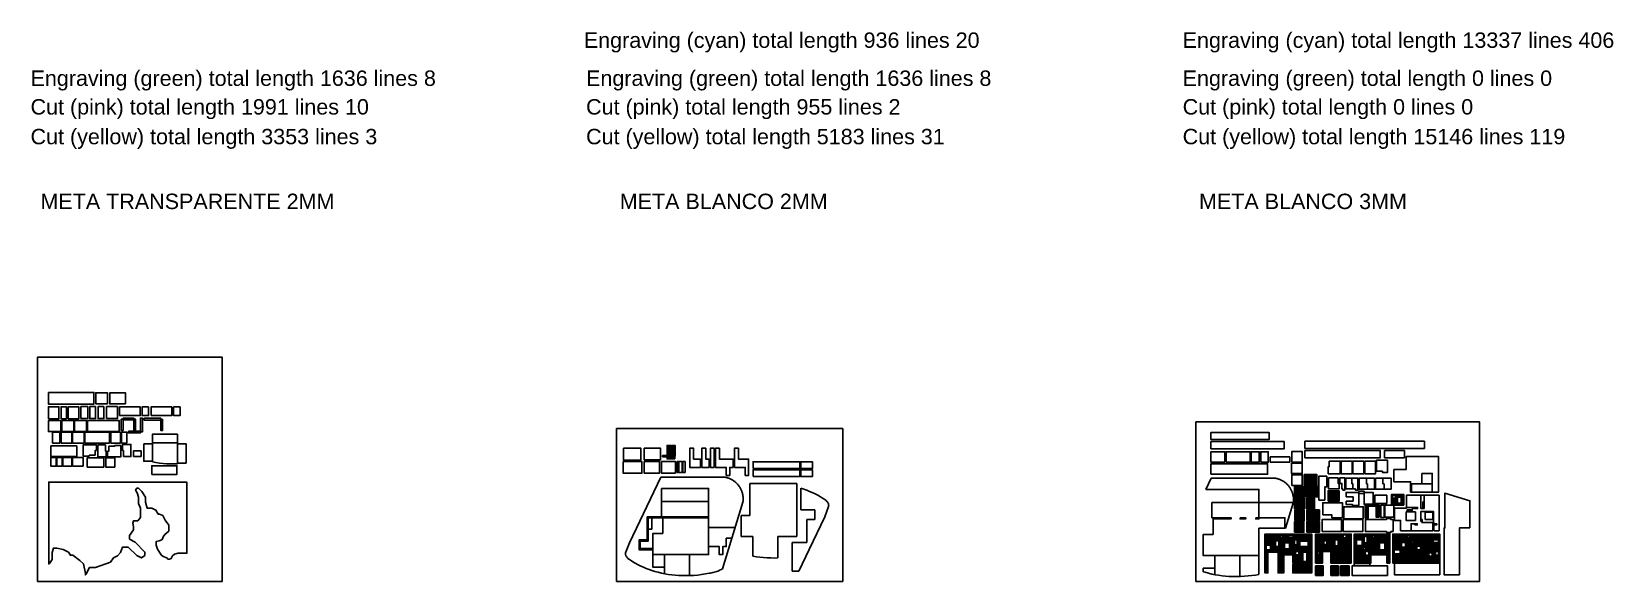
# Model space of a CAD drawing. Header units: millimetres. Extents: x 5667 to 13263, y 5947 to 7406.
# Drawn here: x 9063 to 13263, y 5947 to 7406 of the extents above; entities that cross this region are included whole.
import ezdxf

# ---------------------------------------------------------------- set-up
doc = ezdxf.new("R2010")
doc.units = ezdxf.units.MM
doc.layers.get('0').update_dxf_attribs({"true_color": 0xffffff})
for name, color, linetype, true_color in [('Corte exterior', 2, 'Continuous', 0xe0ee00), ('Corte interior', 220, 'Continuous', 0xff17d9), ('grabado linea alto', 3, 'Continuous', 0x00ff1d), ('Grabado linea bajo', 4, 'Continuous', 0x00ffff)]:
    doc.layers.add(name, color=color, linetype=linetype, true_color=true_color)
doc.styles.add('Arial Regular', font='')
doc.styles.get('Arial Regular').set_extended_font_data('Arial')

msp = doc.modelspace()

# ---------------------------------------------------------------- linework, layer by layer
for points in [[(9078.1, 5946.7), (9569, 5946.7), (9569, 6541.5), (9078.1, 6541.5)], [(10616.1, 5946.7), (11216.7, 5946.7), (11216.7, 6352.5), (10616.1, 6352.5)], [(12154.1, 5946.7), (12907.4, 5946.7), (12907.4, 6370.2), (12154.1, 6370.2)]]:
    msp.add_lwpolyline(points, close=True)
at = {"layer": 'Corte exterior'}
for points in [[(9107.5, 6448.3), (9228.1, 6448.3), (9228.1, 6417.3), (9107.5, 6417.3)], [(9264.2, 6418.3), (9264.2, 6447.3), (9233.2, 6447.3), (9233.2, 6418.3)], [(9312.5, 6417.8), (9312.5, 6446.8), (9270.1, 6446.8), (9270.1, 6417.8)], [(9107.5, 6378.4), (9107.5, 6410.4), (9135.5, 6410.4), (9135.5, 6378.4)], [(9141.2, 6378.4), (9141.2, 6410.4), (9155.2, 6410.4), (9155.2, 6378.4)], [(9160.2, 6378.4), (9160.2, 6410.4), (9188.2, 6410.4), (9188.2, 6378.4)], [(9193.6, 6378.9), (9193.6, 6410.9), (9212.1, 6410.9), (9212.1, 6378.9)], [(9232.5, 6410.9), (9232.5, 6378.9), (9217, 6378.9), (9217, 6410.9)], [(9255, 6410.9), (9255, 6378.9), (9239.5, 6378.9), (9239.5, 6410.9)], [(9261.8, 6378.9), (9261.8, 6410.9), (9290.7, 6410.9), (9290.7, 6378.9)], [(9296.6, 6387), (9296.6, 6410), (9351.4, 6410), (9351.4, 6387)], [(9373.5, 6410), (9373.5, 6387), (9356, 6387), (9356, 6410)], [(9380.2, 6387), (9380.2, 6410), (9435, 6410), (9435, 6387)], [(9457.1, 6410), (9457.1, 6387), (9439.6, 6387), (9439.6, 6410)], [(9140.5, 6373.4), (9140.5, 6344.4), (9107.5, 6344.4), (9107.5, 6373.4)], [(9118.4, 6313.7), (9118.4, 6342.7), (9137.9, 6342.7), (9137.9, 6313.7)], [(9169.5, 6342.7), (9169.5, 6313.7), (9141.6, 6313.7), (9141.6, 6342.7)], [(9174.9, 6344.4), (9174.9, 6373.4), (9142.9, 6373.4), (9142.9, 6344.4)], [(9171.3, 6342.7), (9171.3, 6313.7), (9202.3, 6313.7), (9202.3, 6342.7)], [(9208.8, 6344.4), (9208.8, 6373.4), (9176.3, 6373.4), (9176.3, 6344.4)], [(9204.4, 6313.7), (9204.4, 6342.7), (9269.3, 6342.7), (9269.3, 6313.7)], [(9211.5, 6344.4), (9211.5, 6373.4), (9295.5, 6373.4), (9295.5, 6344.4)], [(9298.9, 6313.7), (9298.9, 6342.7), (9273.4, 6342.7), (9273.4, 6313.7)], [(9306, 6347.2), (9301, 6347.2), (9301, 6377.2), (9306, 6377.2)], [(9315.9, 6313.7), (9315.9, 6342.7), (9301.9, 6342.7), (9301.9, 6313.7)], [(9306, 6375.2), (9306, 6380.2), (9334, 6380.2), (9334, 6375.2)], [(9319.9, 6345.6), (9319.9, 6340.6), (9351.9, 6340.6), (9351.9, 6345.6)], [(9339, 6347.2), (9334, 6347.2), (9334, 6377.2), (9339, 6377.2)], [(9351.9, 6343.6), (9356.9, 6343.6), (9356.9, 6380.1), (9351.9, 6380.1)], [(9361.6, 6374.8), (9361.6, 6379.8), (9405.7, 6379.8), (9405.7, 6374.8)], [(9405.7, 6376.8), (9405.7, 6347.3), (9410.7, 6347.3), (9410.7, 6376.8)], [(12193.9, 6323.1), (12348.6, 6323.1), (12348.6, 6342.1), (12193.9, 6342.1)], [(9113.5, 6306.5), (9182.5, 6306.5), (9182.5, 6278.5), (9113.5, 6278.5)], [(9231.9, 6281.4), (9215.9, 6281.4), (9215.9, 6279.4), (9199.9, 6279.4), (9199.9, 6309.4), (9234.9, 6309.4), (9234.9, 6294.4), (9231.9, 6294.4)], [(9259, 6309.1), (9259, 6293.1), (9261, 6293.1), (9261, 6277.1), (9239, 6277.1), (9239, 6309.1)], [(9267.7, 6305.3), (9283.7, 6305.3), (9283.7, 6307.3), (9299.7, 6307.3), (9299.7, 6277.3), (9264.7, 6277.3), (9264.7, 6292.3), (9267.7, 6292.3)], [(9306.6, 6278.1), (9306.6, 6294.1), (9304.6, 6294.1), (9304.6, 6310.1), (9326.6, 6310.1), (9326.6, 6278.1)], [(9360.6, 6312.2), (9383.6, 6312.2), (9383.6, 6265.7), (9360.6, 6265.7)], [(9383.6, 6314.2), (9383.6, 6337.2), (9449.9, 6337.2), (9449.9, 6314.2)], [(9449.9, 6312.2), (9472.9, 6312.2), (9472.9, 6260.7), (9449.9, 6260.7)], [(10634, 6299.9), (10680.5, 6299.9), (10680.5, 6268.9), (10634, 6268.9)], [(10689.4, 6300.3), (10732.8, 6300.3), (10732.8, 6269.3), (10689.4, 6269.3)], [(10759.8, 6301.5), (10750.3, 6301.5), (10750.3, 6307.5), (10759.8, 6307.5)], [(10759.8, 6293.8), (10750.3, 6293.8), (10750.3, 6299.8), (10759.8, 6299.8)], [(10771.6, 6301.3), (10762.1, 6301.3), (10762.1, 6307.3), (10771.6, 6307.3)], [(10771.6, 6293.8), (10762.1, 6293.8), (10762.1, 6299.8), (10771.6, 6299.8)], [(10838.8, 6249.3), (10838.8, 6271.3), (10820.6, 6271.3), (10820.6, 6300.3), (10810.2, 6300.3), (10810.2, 6249.3)], [(10861.8, 6249.3), (10861.8, 6271.3), (10852.7, 6271.3), (10852.7, 6300.3), (10842.3, 6300.3), (10842.3, 6249.3)], [(10875.5, 6249.3), (10875.5, 6300.3), (10865.1, 6300.3), (10865.1, 6249.3)], [(10878.6, 6300.3), (10878.6, 6249.3), (10907.2, 6249.3), (10907.2, 6227.8), (10916.3, 6227.8), (10916.3, 6249.3), (10925.4, 6249.3), (10925.4, 6271.3), (10889, 6271.3), (10889, 6300.3)], [(10929, 6249.3), (10957.6, 6249.3), (10957.6, 6227.8), (10966.7, 6227.8), (10966.7, 6271.3), (10939.4, 6271.3), (10939.4, 6300.3), (10929, 6300.3)], [(12193.9, 6298.6), (12388.9, 6298.6), (12388.9, 6317.6), (12193.9, 6317.6)], [(12443.8, 6299.6), (12760.8, 6299.6), (12760.8, 6318.6), (12443.8, 6318.6)], [(9127.9, 6252.6), (9127.9, 6275.6), (9113.5, 6275.6), (9113.5, 6252.6)], [(9144, 6252.6), (9144, 6275.6), (9129.6, 6275.6), (9129.6, 6252.6)], [(9145.6, 6252.6), (9145.6, 6275.6), (9169.6, 6275.6), (9169.6, 6252.6)], [(9171.7, 6252.6), (9171.7, 6275.6), (9199.7, 6275.6), (9199.7, 6252.6)], [(9210.5, 6275), (9210.5, 6250), (9254.5, 6250), (9254.5, 6275)], [(9259.8, 6275), (9259.8, 6250), (9283.8, 6250), (9283.8, 6275)], [(9333, 6278.4), (9333, 6293.2), (9353.5, 6293.2), (9353.5, 6278.4)], [(10633.7, 6264.9), (10683.1, 6264.9), (10683.1, 6233.9), (10633.7, 6233.9)], [(10689.6, 6265.3), (10730.1, 6265.3), (10730.1, 6234.3), (10689.6, 6234.3)], [(10735, 6265.3), (10772.4, 6265.3), (10772.4, 6234.3), (10735, 6234.3)], [(10747.8, 6277.5), (10738.3, 6277.5), (10738.3, 6280.5), (10747.8, 6280.5)], [(10759.8, 6286.5), (10750.3, 6286.5), (10750.3, 6292.5), (10759.8, 6292.5)], [(10759.8, 6279.4), (10750.3, 6279.4), (10750.3, 6285.4), (10759.8, 6285.4)], [(10759.8, 6271.8), (10750.3, 6271.8), (10750.3, 6277.8), (10759.8, 6277.8)], [(10771.1, 6271.8), (10761.6, 6271.8), (10761.6, 6277.8), (10771.1, 6277.8)], [(10771.3, 6286.5), (10761.8, 6286.5), (10761.8, 6292.5), (10771.3, 6292.5)], [(10771.3, 6279.4), (10761.8, 6279.4), (10761.8, 6285.4), (10771.3, 6285.4)], [(10776.7, 6264.8), (10779.7, 6264.8), (10779.7, 6236), (10776.7, 6236)], [(10781.3, 6264.8), (10790.3, 6264.8), (10790.3, 6236), (10781.3, 6236)], [(10792.1, 6264.8), (10798.1, 6264.8), (10798.1, 6236), (10792.1, 6236)], [(10978.3, 6246.2), (10978.3, 6264.2), (11102.8, 6264.2), (11102.8, 6246.2)], [(11105.1, 6246.2), (11105.1, 6264.2), (11136.1, 6264.2), (11136.1, 6246.2)], [(12193.9, 6263), (12193.9, 6291), (12230.6, 6291), (12230.6, 6263)], [(12194, 6230.9), (12194, 6258.9), (12344.7, 6258.9), (12344.7, 6230.9)], [(12234.1, 6263), (12234.1, 6291), (12298.4, 6291), (12298.4, 6263)], [(12301.3, 6263), (12301.3, 6291), (12322.5, 6291), (12322.5, 6263)], [(12326.2, 6263), (12326.2, 6291), (12346.2, 6291), (12346.2, 6263)], [(12351.4, 6263), (12351.4, 6277), (12403.2, 6277), (12403.2, 6263)], [(12408.4, 6260.3), (12436.4, 6260.3), (12436.4, 6232.7), (12408.4, 6232.7)], [(12408.8, 6263.1), (12408.8, 6291.1), (12436.4, 6291.1), (12436.4, 6263.1)], [(12443.8, 6274.7), (12643.8, 6274.7), (12643.8, 6293.7), (12443.8, 6293.7)], [(12508.4, 6266.1), (12537.4, 6266.1), (12537.4, 6232.6), (12508.4, 6232.6), (12505.4, 6232.6), (12505.4, 6251.6), (12508.4, 6251.6)], [(12539.7, 6266.1), (12568.7, 6266.1), (12568.7, 6232.6), (12539.7, 6232.6)], [(12571, 6266.1), (12600, 6266.1), (12600, 6232.6), (12571, 6232.6)], [(12602.3, 6266.1), (12631.3, 6266.1), (12631.3, 6232.6), (12602.3, 6232.6)], [(12663, 6239.1), (12663, 6268.1), (12633.5, 6268.1), (12633.5, 6239.1), (12649.3, 6239.1), (12649.3, 6236.1), (12663, 6236.1)], [(12655.1, 6274.7), (12655.1, 6293.7), (12707.9, 6293.7), (12707.9, 6274.7)], [(12712, 6278.1), (12798.6, 6278.1), (12798.6, 6183.7), (12724.1, 6183.7), (12724.1, 6211.2), (12680, 6211.2), (12680, 6243.6), (12712, 6243.6)], [(9381.9, 6230.5), (9448.5, 6230.5), (9448.5, 6253.5), (9381.9, 6253.5)], [(10978.3, 6225), (10978.3, 6243), (11102.8, 6243), (11102.8, 6225)], [(11105.1, 6225), (11105.1, 6243), (11136.1, 6243), (11136.1, 6225)], [(12408.8, 6201.6), (12408.8, 6229.6), (12436.4, 6229.6), (12436.4, 6201.6)], [(12441.8, 6202), (12441.8, 6230), (12475.5, 6230), (12475.5, 6202)], [(12502.2, 6226.3), (12502.2, 6197.3), (12496.2, 6197.3), (12496.2, 6162.3), (12480.7, 6162.3), (12480.7, 6226.3)], [(12534.5, 6206.7), (12531.5, 6206.7), (12531.5, 6221.2), (12506.5, 6221.2), (12506.5, 6192.2), (12534.5, 6192.2)], [(12544.7, 6192.2), (12541.7, 6192.2), (12541.7, 6206.7), (12536.2, 6206.7), (12536.2, 6221.2), (12549.7, 6221.2), (12549.7, 6192.2), (12549.7, 6189.2), (12544.7, 6189.2)], [(12570.8, 6206.5), (12567.8, 6206.5), (12567.8, 6221), (12552.3, 6221), (12552.3, 6192), (12570.8, 6192)], [(12577.5, 6192), (12570.8, 6192), (12570.8, 6206.5), (12567.8, 6206.5), (12567.8, 6221), (12584.3, 6221), (12584.3, 6189), (12577.5, 6189)], [(12753.6, 6233.1), (12781.6, 6233.1), (12781.6, 6205.2), (12753.6, 6205.2)], [(9130.1, 6035.2), (9146.3, 6031.5), (9160.5, 6024.4), (9165.7, 6016.1), (9172.5, 6016.1), (9190.9, 6002.2), (9200.8, 5992.9), (9205.5, 5967.2), (9205.5, 5963.7), (9208.1, 5966.1), (9211.7, 5975.9), (9216.9, 5983.8), (9232.8, 5983.8), (9272, 5997.9), (9280.2, 6009), (9290.5, 6014.6), (9299.3, 6023.6), (9304.2, 6037.7), (9318.9, 6037.7), (9342.5, 6015.8), (9354.9, 6008.8), (9363.5, 6015.8), (9363.5, 6024.3), (9338.2, 6050.6), (9323.1, 6059.1), (9323.1, 6068.3), (9333.1, 6083.8), (9333.1, 6091.6), (9331.5, 6101.3), (9333.1, 6107.2), (9344.8, 6107.2), (9352.4, 6116.3), (9352.4, 6140.9), (9346.9, 6153.5), (9346.9, 6169.8), (9343.1, 6181.5), (9338.7, 6188.9), (9341.8, 6193.8), (9346.6, 6193.8), (9355.4, 6184.9), (9365.3, 6170.3), (9365.3, 6156.7), (9369.8, 6140.6), (9382.1, 6140.6), (9392.7, 6135.8), (9399.2, 6125.5), (9402.5, 6125.5), (9411.2, 6121.8), (9417.1, 6108.9), (9426.9, 6095.9), (9426.9, 6080.2), (9416.3, 6070.7), (9412.1, 6065), (9410.1, 6059.2), (9408.2, 6057.1), (9401.1, 6054.1), (9393.2, 6052.1), (9393.2, 6042.7), (9397, 6032), (9406.6, 6017.1), (9412.2, 6012.8), (9421.5, 6009.3), (9424.7, 6005.9), (9428.6, 6005.9), (9433.4, 6007.6), (9436.5, 6014.3), (9442.4, 6018.6), (9452, 6021.9), (9473.7, 6021.9), (9474.7, 6021.1), (9474.7, 6210.5), (9108.3, 6210.5), (9108.3, 5993.2), (9110.3, 5994.4), (9117.5, 6005.1), (9117.5, 6023.1), (9120.7, 6035.2)], [(12415.9, 6199), (12415.9, 6171), (12477.1, 6171), (12477.1, 6199)], [(12505.1, 6159.3), (12505.1, 6187.3), (12534.2, 6187.3), (12534.2, 6159.3)], [(12661, 6175.2), (12629, 6175.2), (12629, 6153.7), (12661, 6153.7)], [(12705.9, 6149.4), (12673.9, 6149.4), (12673.9, 6177.4), (12705.9, 6177.4)], [(12683.7, 6167.8), (12675.9, 6167.8), (12675.9, 6174.4), (12683.7, 6174.4)], [(12416.3, 6167.5), (12416.3, 6139.5), (12442.3, 6139.5), (12442.3, 6167.5)], [(12417.2, 6108.2), (12417.2, 6136.2), (12441.8, 6136.2), (12441.8, 6108.2)], [(12447.9, 6139.5), (12447.9, 6167.5), (12469.1, 6167.5), (12469.1, 6139.5)], [(12448.4, 6108.2), (12448.4, 6136.2), (12481.9, 6136.2), (12481.9, 6108.2)], [(12491, 6123.2), (12491, 6155.2), (12543, 6155.2), (12543, 6115.2), (12515.5, 6115.2), (12515.5, 6123.2)], [(12546.6, 6112.9), (12546.6, 6144.9), (12598.6, 6144.9), (12598.6, 6112.9), (12574.1, 6112.9)], [(12640.6, 6117.5), (12640.6, 6149.5), (12603.6, 6149.5), (12603.6, 6114.5), (12611.6, 6114.5), (12611.6, 6146.5), (12632.6, 6146.5), (12632.6, 6117.5)], [(12654.3, 6116.6), (12654.3, 6148.6), (12645.1, 6148.6), (12645.1, 6116.6)], [(12679.7, 6117.1), (12655.7, 6117.1), (12655.7, 6148.6), (12679.7, 6148.6)], [(12699.3, 6154.5), (12689.3, 6154.5), (12689.3, 6170.4), (12699.3, 6170.4)], [(12714.8, 6133.5), (12728.8, 6133.5), (12728.8, 6136.5), (12714.8, 6136.5)], [(12729, 6143), (12742.8, 6143), (12742.8, 6140), (12729, 6140)], [(12759.8, 6157.8), (12756.8, 6157.8), (12756.8, 6140), (12759.8, 6140)], [(12416.3, 6077.2), (12416.3, 6105.2), (12440.9, 6105.2), (12440.9, 6077.2)], [(12448.4, 6077), (12448.4, 6105), (12481.9, 6105), (12481.9, 6077)], [(12489, 6078.7), (12489, 6110.7), (12541, 6110.7), (12541, 6078.7), (12513.5, 6078.7)], [(12545.3, 6079), (12545.3, 6111), (12597.3, 6111), (12597.3, 6079), (12572.8, 6079)], [(12677.6, 6079), (12677.6, 6111), (12671.4, 6111), (12671.4, 6114), (12660.6, 6114), (12660.6, 6111), (12604.1, 6111), (12604.1, 6079), (12660.6, 6079), (12660.6, 6076), (12671.4, 6076), (12671.4, 6079)], [(12735.1, 6096.6), (12741.8, 6096.6), (12741.8, 6099.6), (12735.1, 6099.6)], [(12751.8, 6111), (12754.8, 6111), (12754.8, 6106), (12751.8, 6106)], [(12763.3, 6111), (12782.8, 6111), (12782.8, 6130.5), (12763.3, 6130.5)], [(12411.2, 5995.2), (12420.2, 5995.2), (12420.2, 5992.2), (12411.2, 5992.2), (12411.2, 5969.2), (12461.8, 5969.2), (12461.8, 6072.2), (12337.2, 6072.2), (12337.2, 5969.2), (12345.4, 5969.2), (12345.4, 6024.2), (12372.3, 6024.2), (12372.3, 5969.2), (12387.2, 5969.2), (12387.2, 6017.2), (12411.2, 6017.2)], [(12353.3, 6070), (12356.4, 6070), (12356.4, 6066.7), (12353.3, 6066.7)], [(12365.4, 6054.3), (12374.7, 6054.3), (12374.7, 6039.6), (12365.4, 6039.6)], [(12378.9, 6069.2), (12384.3, 6069.2), (12384.3, 6062.2), (12378.9, 6062.2)], [(12389.7, 6048.8), (12402.6, 6048.8), (12402.6, 6033.1), (12389.7, 6033.1)], [(12400.1, 6069.2), (12412, 6069.2), (12412, 6064), (12400.1, 6064)], [(12415.8, 6057.2), (12423, 6057.2), (12423, 6043.6), (12415.8, 6043.6)], [(12430.1, 6053), (12452.4, 6053), (12452.4, 6039.2), (12430.1, 6039.2)], [(12436.1, 6066.4), (12440.3, 6066.4), (12440.3, 6062.2), (12436.1, 6062.2)], [(12566.5, 5995.2), (12566.5, 6072.2), (12472.1, 6072.2), (12472.1, 5995.2), (12490.6, 5995.2), (12490.6, 6026.2), (12512, 6026.2), (12512, 5995.2)], [(12476.8, 6067), (12481.6, 6067), (12481.6, 6062.2), (12476.8, 6062.2)], [(12493.6, 6054.2), (12502, 6054.2), (12502, 6044.4), (12493.6, 6044.4)], [(12516.4, 6069.2), (12520.3, 6069.2), (12520.3, 6064.1), (12516.4, 6064.1)], [(12523, 6057.2), (12532, 6057.2), (12532, 6040.7), (12523, 6040.7)], [(12545.3, 6069.8), (12552.9, 6069.8), (12552.9, 6062.2), (12545.3, 6062.2)], [(12669.2, 5995.2), (12669.2, 6072.2), (12574.8, 6072.2), (12574.8, 5989.2), (12615.8, 5989.2), (12615.8, 5995.2), (12618.8, 5995.2), (12618.8, 6017), (12661.2, 6017), (12661.2, 5995.2)], [(12580.7, 6057.2), (12595.7, 6057.2), (12595.7, 6042.2), (12580.7, 6042.2)], [(12582.5, 6065.3), (12585.6, 6065.3), (12585.6, 6062.2), (12582.5, 6062.2)], [(12601.2, 6066.2), (12609.3, 6066.2), (12609.3, 6049), (12601.2, 6049)], [(12623.2, 6069.4), (12628.4, 6069.4), (12628.4, 6062.2), (12623.2, 6062.2)], [(12641.7, 6048.6), (12656.2, 6048.6), (12656.2, 6030.2), (12641.7, 6030.2)], [(12676.9, 5995.2), (12676.9, 6072.2), (12801.5, 6072.2), (12801.5, 5964.2), (12789.5, 5964.2), (12681.4, 5964.2), (12681.4, 5995.2)], [(12682, 6052.9), (12687.1, 6052.9), (12687.1, 6045.9), (12682, 6045.9)], [(12700, 6050.2), (12710.9, 6050.2), (12710.9, 6037.3), (12700, 6037.3)], [(12715.7, 6069.1), (12721.4, 6069.1), (12721.4, 6062.2), (12715.7, 6062.2)], [(12727, 6053.9), (12732.1, 6053.9), (12732.1, 6047.8), (12727, 6047.8)], [(12784.5, 6057.2), (12798, 6057.2), (12798, 6049.5), (12784.5, 6049.5)], [(12340.7, 6043.1), (12351.8, 6043.1), (12351.8, 6030.2), (12340.7, 6030.2)], [(12418.6, 6026.2), (12427.4, 6026.2), (12427.4, 6017.4), (12418.6, 6017.4)], [(12438.3, 6024.2), (12448.3, 6024.2), (12448.3, 5999.7), (12438.3, 5999.7)], [(12476.3, 6026.2), (12481.7, 6026.2), (12481.7, 6017.5), (12476.3, 6017.5)], [(12504.5, 6040.7), (12513.1, 6040.7), (12513.1, 6037.7), (12504.5, 6037.7)], [(12541.5, 6026.2), (12548.3, 6026.2), (12548.3, 6022), (12541.5, 6022)], [(12598.7, 6036.9), (12604.2, 6036.9), (12604.2, 6030.2), (12598.7, 6030.2)], [(12603.2, 6026.2), (12613.3, 6026.2), (12613.3, 6016.1), (12603.2, 6016.1)], [(12680.4, 6030.2), (12696.5, 6030.2), (12696.5, 6020.2), (12680.4, 6020.2)], [(12740.9, 6039.8), (12750.5, 6039.8), (12750.5, 6030.2), (12740.9, 6030.2)], [(12772.5, 6022.6), (12781.5, 6022.6), (12781.5, 6013.7), (12772.5, 6013.7)], [(12790, 6026.2), (12798, 6026.2), (12798, 6016.7), (12790, 6016.7)], [(12472.1, 5962.7), (12472.1, 5987.7), (12492.3, 5987.7), (12492.3, 5962.7)], [(12512.3, 5962.7), (12512.3, 5987.7), (12532.6, 5987.7), (12532.6, 5962.7)], [(12561.5, 5987.7), (12561.5, 5962.7), (12538.4, 5962.7), (12538.4, 5987.7)], [(12663.2, 5962.7), (12663.2, 5987.7), (12568.8, 5987.7), (12568.8, 5962.7)]]:
    msp.add_lwpolyline(points, close=True, dxfattribs=at)
for points in [[(9383.6, 6314.2), (9383.6, 6312.2)], [(9449.9, 6312.2), (9449.9, 6314.2)], [(9383.6, 6265.7), (9383.6, 6263.7)], [(9383.6, 6263.7), (9393, 6262.1), (9402.4, 6260.8), (9411.9, 6259.8), (9421.4, 6259.1), (9430.9, 6258.6), (9440.4, 6258.5), (9449.9, 6258.7)], [(9449.9, 6258.7), (9449.9, 6260.7)], [(10650, 6049.1), (10733.6, 6223.1)], [(10733.6, 6223.1), (10898.5, 6223.7)], [(10898.5, 6223.7), (10900.5, 6223.5), (10902.5, 6223.2), (10904.5, 6222.9), (10906.4, 6222.5), (10908.4, 6222.1), (10910.3, 6221.6), (10912.2, 6221), (10914.1, 6220.3), (10915.9, 6219.6), (10917.8, 6218.8), (10919.6, 6218), (10921.3, 6217.1), (10923.1, 6216.1), (10924.8, 6215.1), (10926.5, 6214), (10928.1, 6212.9), (10929.7, 6211.7), (10931.3, 6210.4), (10932.8, 6209.1), (10934.2, 6207.8), (10935.6, 6206.4), (10937, 6204.9), (10938.3, 6203.4), (10939.6, 6201.9), (10940.8, 6200.3), (10941.9, 6198.7), (10943, 6197), (10944.1, 6195.3), (10945.1, 6193.5), (10946, 6191.8), (10946.8, 6190), (10947.6, 6188.1), (10948.4, 6186.3), (10949, 6184.4), (10949.6, 6182.5), (10950.2, 6180.6), (10950.6, 6178.7), (10951, 6176.7), (10951.4, 6174.7), (10951.6, 6172.8), (10951.8, 6170.8), (10952, 6168.8), (10952, 6166.8), (10952, 6164.8), (10951.9, 6162.8), (10951.8, 6160.8), (10951.6, 6158.8), (10951.3, 6156.9)], [(12180.7, 6191), (12194.9, 6220.6)], [(12194.9, 6220.6), (12359.8, 6221.1)], [(12359.8, 6221.1), (12361.8, 6220.9), (12363.8, 6220.7), (12365.8, 6220.4), (12367.7, 6220), (12369.7, 6219.5), (12371.6, 6219), (12373.5, 6218.4), (12375.4, 6217.8), (12377.2, 6217.1), (12379.1, 6216.3), (12380.9, 6215.4), (12382.6, 6214.5), (12384.4, 6213.6), (12386.1, 6212.5), (12387.8, 6211.5), (12389.4, 6210.3), (12391, 6209.1), (12392.6, 6207.9), (12394.1, 6206.6), (12395.5, 6205.2), (12396.9, 6203.8), (12398.3, 6202.4), (12399.6, 6200.9), (12400.9, 6199.3), (12402.1, 6197.7), (12403.3, 6196.1), (12404.3, 6194.4), (12405.4, 6192.7), (12406.4, 6191), (12407.3, 6189.2), (12408.1, 6187.4), (12408.9, 6185.6), (12409.7, 6183.8), (12410.3, 6181.9), (12410.9, 6180), (12411.5, 6178.1), (12411.9, 6176.1), (12412.3, 6174.2), (12412.7, 6172.2), (12412.9, 6170.2), (12413.1, 6168.2), (12413.3, 6166.2), (12413.3, 6164.3), (12413.3, 6162.3), (12413.2, 6160.3), (12413.1, 6158.3), (12412.9, 6156.3), (12412.6, 6154.3)], [(12609.8, 6205.9), (12609.8, 6191.4), (12587.4, 6191.4), (12587.4, 6220.4), (12606.8, 6220.4)], [(12609.8, 6205.9), (12606.8, 6205.9), (12606.8, 6220.4)], [(12606.8, 6220.4), (12628.4, 6220.4), (12628.4, 6191.4), (12609.8, 6191.4)], [(12653.7, 6205.9), (12653.7, 6191.4), (12631.2, 6191.4), (12631.2, 6220.4), (12650.7, 6220.4)], [(12653.7, 6205.9), (12650.7, 6205.9), (12650.7, 6220.4)], [(12650.7, 6220.4), (12672.2, 6220.4), (12672.2, 6191.4), (12653.7, 6191.4)], [(11094.7, 6206.4), (10970.1, 6206.4)], [(10970.1, 6206.4), (10970.1, 6121.9)], [(11094.7, 6065.4), (11094.7, 6206.4)], [(11105.6, 6137), (11105.5, 6194.1)], [(11105.5, 6194.1), (11113.2, 6191.5), (11120.8, 6188.8), (11128.2, 6185.7), (11135.6, 6182.5), (11142.9, 6179), (11150, 6175.3), (11157.1, 6171.4)], [(12180.7, 6191), (12196.8, 6191), (12321.4, 6191), (12321.4, 6156), (12196.8, 6156), (12196.8, 6115.5), (12196.8, 6115.5), (12247.4, 6115.5), (12247.4, 6112.5), (12199.8, 6112.5), (12199.8, 6071.5), (12173.8, 6071.5), (12173.8, 6015.1), (12204.6, 6015.1)], [(12553, 6170.9), (12553, 6182.9), (12586.6, 6182.9), (12586.6, 6185.9), (12600.6, 6185.9), (12600.6, 6182.9), (12624.6, 6182.9), (12624.6, 6151.4), (12600.6, 6151.4), (12600.6, 6179.9), (12586.6, 6179.9), (12586.6, 6147.9), (12569.6, 6147.9), (12569.6, 6150.9), (12553, 6150.9), (12553, 6159.9)], [(12782.8, 6081.1), (12697.8, 6081.1), (12697.8, 6108.6), (12681.2, 6108.6), (12681.2, 6141), (12713.2, 6141), (12713.2, 6175.5), (12799.8, 6175.5), (12799.8, 6081.1), (12785.8, 6081.1)], [(12881.8, 6088.8), (12881.8, 6160.7), (12815.2, 6181), (12815.2, 6088.8), (12813.3, 6088.8), (12813.3, 5964.2), (12853.8, 5964.2), (12853.8, 6014.8)], [(10951.3, 6156.9), (10897.3, 5979.9)], [(11142.3, 6137), (11105.6, 6137)], [(11105.6, 6137), (11105.6, 6137)], [(11142.3, 6111), (11142.3, 6137)], [(11157.1, 6171.4), (11163, 6167.9), (11168.7, 6164.1)], [(11168.7, 6164.1), (11170, 6163.1), (11171.2, 6162), (11172.4, 6160.9), (11173.6, 6159.7), (11174.7, 6158.5), (11175.8, 6157.3), (11176.8, 6156)], [(11178.9, 6145.3), (11168.9, 6118.3)], [(11176.8, 6156), (11177, 6155.6), (11177.3, 6155.2), (11177.5, 6154.8), (11177.8, 6154.3), (11178, 6153.9), (11178.1, 6153.4), (11178.3, 6153), (11178.5, 6152.5), (11178.6, 6152), (11178.7, 6151.6), (11178.9, 6151.1), (11178.9, 6150.6), (11179, 6150.1), (11179.1, 6149.6), (11179.1, 6149.2), (11179.2, 6148.7), (11179.2, 6148.2), (11179.2, 6147.7), (11179.1, 6147.2), (11179.1, 6146.7), (11179, 6146.2), (11179, 6145.7), (11178.9, 6145.3)], [(12321.4, 6156), (12412.8, 6156)], [(12412.6, 6154.3), (12392.2, 6087.5)], [(12553, 6170.9), (12571.6, 6170.9), (12571.6, 6159.9), (12553, 6159.9)], [(10970.1, 6121.9), (10947.1, 6121.9)], [(10947.1, 6121.9), (10947.1, 6065.4)], [(11121.1, 6049.7), (11121.1, 6111)], [(11121.1, 6111), (11142.3, 6111)], [(11168.9, 6118.3), (11127, 6031)], [(12199.8, 6112.5), (12247.4, 6112.5), (12247.4, 6115.5), (12196.8, 6115.5)], [(12321.4, 6115.5), (12321.4, 6112.5)], [(12782.8, 6081.1), (12782.8, 6096.6), (12782.8, 6099.6), (12793.6, 6099.6), (12793.6, 6096.6), (12785.8, 6096.6), (12785.8, 6081.1)], [(10640.1, 6022.3), (10650, 6049.1)], [(10947.1, 6065.4), (10977.9, 6065.4)], [(10977.9, 6065.4), (10977.9, 6013.8)], [(11044.2, 6008.9), (11044.2, 6065.4)], [(11044.2, 6065.4), (11094.7, 6065.4)], [(11082.5, 5974.2), (11082.5, 6049.7)], [(11082.5, 6049.7), (11121.1, 6049.7)], [(12270.9, 6015.1), (12321.4, 6015.1), (12321.4, 6087.5), (12392.2, 6087.5)], [(12853.8, 6014.8), (12853.8, 6088.8), (12881.8, 6088.8)], [(10642, 6012.4), (10641.8, 6012.7), (10641.6, 6013.1), (10641.3, 6013.5), (10641.1, 6013.9), (10641, 6014.3), (10640.8, 6014.8), (10640.6, 6015.2), (10640.5, 6015.6), (10640.4, 6016), (10640.2, 6016.5), (10640.1, 6016.9), (10640, 6017.3), (10640, 6017.8), (10639.9, 6018.2), (10639.9, 6018.7), (10639.9, 6019.1), (10639.8, 6019.6), (10639.8, 6020), (10639.9, 6020.5), (10639.9, 6020.9), (10639.9, 6021.4), (10640, 6021.8), (10640.1, 6022.3)], [(10649.9, 6004.5), (10648.6, 6005.5), (10647.4, 6006.6), (10646.3, 6007.6), (10645.2, 6008.8), (10644.1, 6009.9), (10643, 6011.1), (10642, 6012.4)], [(10977.9, 6013.8), (10987.3, 6012.2), (10996.7, 6010.9), (11006.2, 6009.9), (11015.7, 6009.2), (11025.2, 6008.8), (11034.7, 6008.7), (11044.2, 6008.9)], [(11127, 6031), (11099.7, 5974.2)], [(12204.6, 6015.1), (12204.6, 5964.5)], [(12270.9, 5959.6), (12270.9, 6015.1)], [(12321.4, 6015.1), (12321.4, 5965.3)], [(10673.5, 5990.7), (10667.4, 5993.9), (10661.4, 5997.2), (10655.6, 6000.8), (10649.9, 6004.5)], [(10717.2, 5973.3), (10709.7, 5975.6), (10702.3, 5978.2), (10695, 5981), (10687.7, 5984), (10680.5, 5987.3), (10673.5, 5990.7)], [(10780.6, 5962.5), (10771.4, 5963.1), (10762.3, 5964.1), (10753.2, 5965.3), (10744.1, 5966.9), (10735.1, 5968.7), (10726.1, 5970.9), (10717.2, 5973.3)], [(10841.8, 5964.8), (10831.6, 5963.6), (10821.5, 5962.7), (10811.3, 5962.2), (10801, 5961.9), (10790.8, 5962), (10780.6, 5962.5)], [(10862, 5968.2), (10851.9, 5966.3), (10841.8, 5964.8)], [(10897.3, 5979.9), (10894.3, 5978.3), (10891.3, 5976.9), (10888.1, 5975.5), (10885, 5974.2), (10881.8, 5973), (10878.6, 5972), (10875.3, 5971), (10872, 5970.1), (10868.7, 5969.4), (10865.4, 5968.7), (10862, 5968.2)], [(11099.7, 5974.2), (11082.5, 5974.2)], [(12204.6, 5981.6), (12173.8, 5981.6), (12173.8, 5972.2)], [(12178.5, 5970.7), (12173.8, 5972.2)], [(12241.9, 5959.9), (12232.7, 5960.6), (12223.6, 5961.6), (12214.5, 5962.8), (12205.4, 5964.4), (12196.4, 5966.2), (12187.4, 5968.3), (12178.5, 5970.7)], [(12321.4, 5965.3), (12312.3, 5963.6), (12303.1, 5962.2)], [(12303.1, 5962.2), (12293, 5961), (12282.8, 5960.2), (12272.6, 5959.6), (12262.3, 5959.4), (12252.1, 5959.5), (12241.9, 5959.9)]]:
    msp.add_lwpolyline(points, dxfattribs=at)
at = {"layer": 'Corte interior'}
for points in [[(10735.5, 6193.6), (10860.1, 6193.6), (10860.1, 6158.6), (10735.5, 6158.6)], [(10696.9, 6118.1), (10696.9, 6056.8), (10675.7, 6056.8), (10675.7, 6030.8), (10712.5, 6030.8), (10712.5, 5984.1), (10743.3, 5984.1), (10743.3, 6017.6), (10860.1, 6017.6), (10860.1, 6118.1)], [(12271.4, 6115.5), (12286.4, 6115.5), (12286.4, 6112.5), (12271.4, 6112.5)], [(12313.2, 6115.5), (12321.4, 6115.5), (12321.4, 6112.5), (12313.2, 6112.5)]]:
    msp.add_lwpolyline(points, close=True, dxfattribs=at)
at = {"layer": 'Grabado linea bajo'}
for points in [[(10750.3, 6304.5), (10759.8, 6304.5)], [(10762.1, 6304.3), (10771.6, 6304.3)], [(10750.3, 6296.8), (10759.8, 6296.8)], [(10750.3, 6289.5), (10759.8, 6289.5)], [(10750.3, 6282.4), (10759.8, 6282.4)], [(10750.3, 6274.8), (10759.8, 6274.8)], [(10761.6, 6274.8), (10771.1, 6274.8)], [(10761.8, 6289.5), (10771.3, 6289.5)], [(10761.8, 6282.4), (10771.3, 6282.4)], [(10762.1, 6296.8), (10771.6, 6296.8)], [(12759.8, 6175.5), (12759.8, 6140), (12751.8, 6140), (12751.8, 6175.5)], [(10735.5, 6158.6), (10735.5, 6118.1)], [(10860.1, 6118.1), (10860.1, 6158.6), (10860.1, 6158.6)], [(12321.4, 6156), (12321.4, 6115.5), (12390.4, 6115.5), (12390.4, 6087.5)], [(12713.2, 6143), (12742.8, 6143)], [(12751.8, 6111), (12751.8, 6132.5), (12784.8, 6132.5), (12784.8, 6102.6)], [(10699.9, 6115.1), (10699.9, 6053.8), (10678.7, 6053.8), (10678.7, 6033.8), (10712.5, 6033.8)], [(10699.9, 6115.1), (10860.1, 6115.1)], [(10699.9, 6085.1), (10709.4, 6085.1), (10709.4, 6115.1)], [(10738.5, 6115.1), (10738.5, 6074.1), (10712.5, 6074.1), (10712.5, 6017.6), (10743.3, 6017.6)], [(10860.1, 6090.1), (10930.9, 6090.1)], [(12741.8, 6099.6), (12725.3, 6099.6), (12725.3, 6081.1)], [(12785.8, 6099.6), (12785.8, 6102.6), (12754.8, 6102.6), (12754.8, 6111)], [(10860.1, 6039.1), (10888.7, 6039.1), (10888.7, 6017.6), (10897.8, 6017.6), (10897.8, 6039.1), (10907, 6039.1), (10907, 6061.1), (10922.1, 6061.1)], [(10809.6, 5962.1), (10809.6, 6017.6)], [(12204.6, 6015.1), (12270.9, 6015.1)], [(10743.3, 5984.1), (10743.3, 5967)], [(12615.8, 5995.2), (12574.8, 5995.2)], [(12681.4, 5995.2), (12801.5, 5995.2)]]:
    msp.add_lwpolyline(points, dxfattribs=at)
at = {"layer": 'Grabado linea bajo', "linetype": 'Continuous'}
for points in [[(12475.5, 6227.2), (12441.8, 6227.2)], [(12475.5, 6224), (12441.8, 6224)], [(12475.5, 6220.8), (12441.8, 6220.8)], [(12475.5, 6217.7), (12441.8, 6217.7)], [(12477.1, 6196.2), (12415.9, 6196.2)], [(12477.1, 6193), (12415.9, 6193)], [(12477.1, 6189.9), (12415.9, 6189.9)], [(12477.1, 6186.7), (12415.9, 6186.7)], [(12477.1, 6183.5), (12415.9, 6183.5)], [(12477.1, 6180.3), (12415.9, 6180.3)], [(12477.1, 6177.2), (12415.9, 6177.2)], [(12477.1, 6174), (12415.9, 6174)], [(12475.5, 6214.5), (12441.8, 6214.5)], [(12475.5, 6211.3), (12441.8, 6211.3)], [(12475.5, 6208.1), (12441.8, 6208.1)], [(12475.5, 6205), (12441.8, 6205)], [(12534.2, 6187.2), (12505.1, 6187.2)], [(12534.2, 6184), (12505.1, 6184)], [(12534.2, 6180.8), (12505.1, 6180.8)], [(12534.2, 6177.7), (12505.1, 6177.7)], [(12534.2, 6174.5), (12505.1, 6174.5)], [(12705.9, 6176.8), (12673.9, 6176.8)], [(12675.9, 6173.7), (12673.9, 6173.7)], [(12705.9, 6173.7), (12683.7, 6173.7)], [(12442.3, 6167.3), (12416.3, 6167.3)], [(12442.3, 6164.2), (12416.3, 6164.2)], [(12442.3, 6161), (12416.3, 6161)], [(12442.3, 6157.8), (12416.3, 6157.8)], [(12442.3, 6154.6), (12416.3, 6154.6)], [(12442.3, 6151.5), (12416.3, 6151.5)], [(12442.3, 6148.3), (12416.3, 6148.3)], [(12442.3, 6145.1), (12416.3, 6145.1)], [(12442.3, 6141.9), (12416.3, 6141.9)], [(12441.8, 6133.4), (12417.2, 6133.4)], [(12469.1, 6167.3), (12447.9, 6167.3)], [(12469.1, 6164.2), (12447.9, 6164.2)], [(12469.1, 6161), (12447.9, 6161)], [(12469.1, 6157.8), (12447.9, 6157.8)], [(12469.1, 6154.6), (12447.9, 6154.6)], [(12469.1, 6151.5), (12447.9, 6151.5)], [(12469.1, 6148.3), (12447.9, 6148.3)], [(12469.1, 6145.1), (12447.9, 6145.1)], [(12469.1, 6141.9), (12447.9, 6141.9)], [(12481.9, 6133.4), (12448.4, 6133.4)], [(12534.2, 6171.3), (12505.1, 6171.3)], [(12534.2, 6168.1), (12505.1, 6168.1)], [(12534.2, 6165), (12505.1, 6165)], [(12534.2, 6161.8), (12505.1, 6161.8)], [(12675.9, 6170.5), (12673.9, 6170.5)], [(12689.3, 6167.3), (12673.9, 6167.3)], [(12689.3, 6164.1), (12673.9, 6164.1)], [(12689.3, 6161), (12673.9, 6161)], [(12689.3, 6157.8), (12673.9, 6157.8)], [(12689.3, 6154.6), (12673.9, 6154.6)], [(12705.9, 6151.4), (12673.9, 6151.4)], [(12705.9, 6170.5), (12683.7, 6170.5)], [(12705.9, 6167.3), (12699.3, 6167.3)], [(12705.9, 6164.1), (12699.3, 6164.1)], [(12705.9, 6161), (12699.3, 6161)], [(12705.9, 6157.8), (12699.3, 6157.8)], [(12705.9, 6154.6), (12699.3, 6154.6)], [(12440.9, 6104.9), (12416.3, 6104.9)], [(12440.9, 6101.7), (12416.3, 6101.7)], [(12440.9, 6098.5), (12416.3, 6098.5)], [(12440.9, 6095.3), (12416.3, 6095.3)], [(12440.9, 6092.2), (12416.3, 6092.2)], [(12441.8, 6130.3), (12417.2, 6130.3)], [(12441.8, 6127.1), (12417.2, 6127.1)], [(12441.8, 6123.9), (12417.2, 6123.9)], [(12441.8, 6120.7), (12417.2, 6120.7)], [(12441.8, 6117.6), (12417.2, 6117.6)], [(12441.8, 6114.4), (12417.2, 6114.4)], [(12441.8, 6111.2), (12417.2, 6111.2)], [(12481.9, 6130.3), (12448.4, 6130.3)], [(12481.9, 6127.1), (12448.4, 6127.1)], [(12481.9, 6123.9), (12448.4, 6123.9)], [(12481.9, 6120.7), (12448.4, 6120.7)], [(12481.9, 6117.6), (12448.4, 6117.6)], [(12481.9, 6114.4), (12448.4, 6114.4)], [(12481.9, 6111.2), (12448.4, 6111.2)], [(12481.9, 6104.9), (12448.4, 6104.9)], [(12481.9, 6101.7), (12448.4, 6101.7)], [(12481.9, 6098.5), (12448.4, 6098.5)], [(12481.9, 6095.3), (12448.4, 6095.3)], [(12481.9, 6092.2), (12448.4, 6092.2)], [(12461.8, 6070.1), (12337.2, 6070.1)], [(12353.3, 6067), (12337.2, 6067)], [(12378.9, 6063.8), (12337.2, 6063.8)], [(12461.8, 6060.6), (12337.2, 6060.6)], [(12461.8, 6057.4), (12337.2, 6057.4)], [(12365.4, 6054.3), (12337.2, 6054.3)], [(12365.4, 6051.1), (12337.2, 6051.1)], [(12365.4, 6047.9), (12337.2, 6047.9)], [(12378.9, 6067), (12356.4, 6067)], [(12415.8, 6054.3), (12374.7, 6054.3)], [(12415.8, 6051.1), (12374.7, 6051.1)], [(12389.7, 6047.9), (12374.7, 6047.9)], [(12400.1, 6067), (12384.3, 6067)], [(12436.1, 6063.8), (12384.3, 6063.8)], [(12415.8, 6047.9), (12402.6, 6047.9)], [(12461.8, 6067), (12412, 6067)], [(12440.9, 6089), (12416.3, 6089)], [(12440.9, 6085.8), (12416.3, 6085.8)], [(12440.9, 6082.6), (12416.3, 6082.6)], [(12440.9, 6079.5), (12416.3, 6079.5)], [(12461.8, 6054.3), (12423, 6054.3)], [(12430.1, 6051.1), (12423, 6051.1)], [(12430.1, 6047.9), (12423, 6047.9)], [(12461.8, 6063.8), (12440.3, 6063.8)], [(12481.9, 6089), (12448.4, 6089)], [(12481.9, 6085.8), (12448.4, 6085.8)], [(12481.9, 6082.6), (12448.4, 6082.6)], [(12481.9, 6079.5), (12448.4, 6079.5)], [(12461.8, 6051.1), (12452.4, 6051.1)], [(12461.8, 6047.9), (12452.4, 6047.9)], [(12566.5, 6070.1), (12472.1, 6070.1)], [(12476.8, 6067), (12472.1, 6067)], [(12476.8, 6063.8), (12472.1, 6063.8)], [(12566.5, 6060.6), (12472.1, 6060.6)], [(12566.5, 6057.4), (12472.1, 6057.4)], [(12523, 6054.3), (12472.1, 6054.3)], [(12493.6, 6051.1), (12472.1, 6051.1)], [(12493.6, 6047.9), (12472.1, 6047.9)], [(12516.4, 6067), (12481.6, 6067)], [(12545.3, 6063.8), (12481.6, 6063.8)], [(12523, 6051.1), (12502, 6051.1)], [(12523, 6047.9), (12502, 6047.9)], [(12545.3, 6067), (12520.3, 6067)], [(12566.5, 6054.3), (12532, 6054.3)], [(12566.5, 6051.1), (12532, 6051.1)], [(12566.5, 6047.9), (12532, 6047.9)], [(12566.5, 6067), (12552.9, 6067)], [(12566.5, 6063.8), (12552.9, 6063.8)], [(12669.2, 6070.1), (12574.8, 6070.1)], [(12623.2, 6067), (12574.8, 6067)], [(12582.5, 6063.8), (12574.8, 6063.8)], [(12601.2, 6060.6), (12574.8, 6060.6)], [(12601.2, 6057.4), (12574.8, 6057.4)], [(12580.7, 6054.3), (12574.8, 6054.3)], [(12580.7, 6051.1), (12574.8, 6051.1)], [(12580.7, 6047.9), (12574.8, 6047.9)], [(12601.2, 6063.8), (12585.6, 6063.8)], [(12601.2, 6054.3), (12595.7, 6054.3)], [(12601.2, 6051.1), (12595.7, 6051.1)], [(12641.7, 6047.9), (12595.7, 6047.9)], [(12623.2, 6063.8), (12609.3, 6063.8)], [(12669.2, 6060.6), (12609.3, 6060.6)], [(12669.2, 6057.4), (12609.3, 6057.4)], [(12669.2, 6054.3), (12609.3, 6054.3)], [(12669.2, 6051.1), (12609.3, 6051.1)], [(12669.2, 6067), (12628.4, 6067)], [(12669.2, 6063.8), (12628.4, 6063.8)], [(12669.2, 6047.9), (12656.2, 6047.9)], [(12801.5, 6070.1), (12676.9, 6070.1)], [(12715.7, 6067), (12676.9, 6067)], [(12715.7, 6063.8), (12676.9, 6063.8)], [(12801.5, 6060.6), (12676.9, 6060.6)], [(12801.5, 6057.4), (12676.9, 6057.4)], [(12784.5, 6054.3), (12676.9, 6054.3)], [(12682, 6051.1), (12676.9, 6051.1)], [(12682, 6047.9), (12676.9, 6047.9)], [(12727, 6051.1), (12687.1, 6051.1)], [(12700, 6047.9), (12687.1, 6047.9)], [(12727, 6047.9), (12710.9, 6047.9)], [(12801.5, 6067), (12721.4, 6067)], [(12801.5, 6063.8), (12721.4, 6063.8)], [(12784.5, 6051.1), (12732.1, 6051.1)], [(12801.5, 6047.9), (12732.1, 6047.9)], [(12801.5, 6054.3), (12798, 6054.3)], [(12801.5, 6051.1), (12798, 6051.1)], [(12365.4, 6044.7), (12337.2, 6044.7)], [(12340.7, 6041.6), (12337.2, 6041.6)], [(12340.7, 6038.4), (12337.2, 6038.4)], [(12340.7, 6035.2), (12337.2, 6035.2)], [(12340.7, 6032), (12337.2, 6032)], [(12461.8, 6028.9), (12337.2, 6028.9)], [(12418.6, 6025.7), (12337.2, 6025.7)], [(12345.4, 6022.5), (12337.2, 6022.5)], [(12345.4, 6019.3), (12337.2, 6019.3)], [(12345.4, 6016.2), (12337.2, 6016.2)], [(12345.4, 6013), (12337.2, 6013)], [(12345.4, 6009.8), (12337.2, 6009.8)], [(12345.4, 6006.6), (12337.2, 6006.6)], [(12365.4, 6041.6), (12351.8, 6041.6)], [(12389.7, 6038.4), (12351.8, 6038.4)], [(12389.7, 6035.2), (12351.8, 6035.2)], [(12461.8, 6032), (12351.8, 6032)], [(12418.6, 6022.5), (12372.3, 6022.5)], [(12418.6, 6019.3), (12372.3, 6019.3)], [(12387.2, 6016.2), (12372.3, 6016.2)], [(12387.2, 6013), (12372.3, 6013)], [(12387.2, 6009.8), (12372.3, 6009.8)], [(12387.2, 6006.6), (12372.3, 6006.6)], [(12389.7, 6044.7), (12374.7, 6044.7)], [(12389.7, 6041.6), (12374.7, 6041.6)], [(12415.8, 6044.7), (12402.6, 6044.7)], [(12430.1, 6041.6), (12402.6, 6041.6)], [(12461.8, 6038.4), (12402.6, 6038.4)], [(12461.8, 6035.2), (12402.6, 6035.2)], [(12438.3, 6016.2), (12411.2, 6016.2)], [(12438.3, 6013), (12411.2, 6013)], [(12438.3, 6009.8), (12411.2, 6009.8)], [(12438.3, 6006.6), (12411.2, 6006.6)], [(12430.1, 6044.7), (12423, 6044.7)], [(12461.8, 6025.7), (12427.4, 6025.7)], [(12438.3, 6022.5), (12427.4, 6022.5)], [(12438.3, 6019.3), (12427.4, 6019.3)], [(12461.8, 6022.5), (12448.3, 6022.5)], [(12461.8, 6019.3), (12448.3, 6019.3)], [(12461.8, 6016.2), (12448.3, 6016.2)], [(12461.8, 6013), (12448.3, 6013)], [(12461.8, 6009.8), (12448.3, 6009.8)], [(12461.8, 6006.6), (12448.3, 6006.6)], [(12461.8, 6044.7), (12452.4, 6044.7)], [(12461.8, 6041.6), (12452.4, 6041.6)], [(12493.6, 6044.7), (12472.1, 6044.7)], [(12523, 6041.6), (12472.1, 6041.6)], [(12504.5, 6038.4), (12472.1, 6038.4)], [(12566.5, 6035.2), (12472.1, 6035.2)], [(12566.5, 6032), (12472.1, 6032)], [(12566.5, 6028.9), (12472.1, 6028.9)], [(12476.3, 6025.7), (12472.1, 6025.7)], [(12476.3, 6022.5), (12472.1, 6022.5)], [(12476.3, 6019.3), (12472.1, 6019.3)], [(12490.6, 6016.2), (12472.1, 6016.2)], [(12490.6, 6013), (12472.1, 6013)], [(12490.6, 6009.8), (12472.1, 6009.8)], [(12490.6, 6006.6), (12472.1, 6006.6)], [(12490.6, 6025.7), (12481.7, 6025.7)], [(12490.6, 6022.5), (12481.7, 6022.5)], [(12490.6, 6019.3), (12481.7, 6019.3)], [(12523, 6044.7), (12502, 6044.7)], [(12541.5, 6025.7), (12512, 6025.7)], [(12541.5, 6022.5), (12512, 6022.5)], [(12566.5, 6019.3), (12512, 6019.3)], [(12566.5, 6016.2), (12512, 6016.2)], [(12566.5, 6013), (12512, 6013)], [(12566.5, 6009.8), (12512, 6009.8)], [(12566.5, 6006.6), (12512, 6006.6)], [(12566.5, 6038.4), (12513.1, 6038.4)], [(12566.5, 6044.7), (12532, 6044.7)], [(12566.5, 6041.6), (12532, 6041.6)], [(12566.5, 6025.7), (12548.3, 6025.7)], [(12566.5, 6022.5), (12548.3, 6022.5)], [(12580.7, 6044.7), (12574.8, 6044.7)], [(12641.7, 6041.6), (12574.8, 6041.6)], [(12641.7, 6038.4), (12574.8, 6038.4)], [(12598.7, 6035.2), (12574.8, 6035.2)], [(12598.7, 6032), (12574.8, 6032)], [(12669.2, 6028.9), (12574.8, 6028.9)], [(12603.2, 6025.7), (12574.8, 6025.7)], [(12603.2, 6022.5), (12574.8, 6022.5)], [(12603.2, 6019.3), (12574.8, 6019.3)], [(12603.2, 6016.2), (12574.8, 6016.2)], [(12618.8, 6013), (12574.8, 6013)], [(12618.8, 6009.8), (12574.8, 6009.8)], [(12618.8, 6006.6), (12574.8, 6006.6)], [(12641.7, 6044.7), (12595.7, 6044.7)], [(12641.7, 6035.2), (12604.2, 6035.2)], [(12641.7, 6032), (12604.2, 6032)], [(12669.2, 6025.7), (12613.3, 6025.7)], [(12669.2, 6022.5), (12613.3, 6022.5)], [(12669.2, 6019.3), (12613.3, 6019.3)], [(12618.8, 6016.2), (12613.3, 6016.2)], [(12669.2, 6044.7), (12656.2, 6044.7)], [(12669.2, 6041.6), (12656.2, 6041.6)], [(12669.2, 6038.4), (12656.2, 6038.4)], [(12669.2, 6035.2), (12656.2, 6035.2)], [(12669.2, 6032), (12656.2, 6032)], [(12669.2, 6016.2), (12661.2, 6016.2)], [(12669.2, 6013), (12661.2, 6013)], [(12669.2, 6009.8), (12661.2, 6009.8)], [(12669.2, 6006.6), (12661.2, 6006.6)], [(12700, 6044.7), (12676.9, 6044.7)], [(12700, 6041.6), (12676.9, 6041.6)], [(12700, 6038.4), (12676.9, 6038.4)], [(12740.9, 6035.2), (12676.9, 6035.2)], [(12740.9, 6032), (12676.9, 6032)], [(12680.4, 6028.9), (12676.9, 6028.9)], [(12680.4, 6025.7), (12676.9, 6025.7)], [(12680.4, 6022.5), (12676.9, 6022.5)], [(12772.5, 6019.3), (12676.9, 6019.3)], [(12772.5, 6016.2), (12676.9, 6016.2)], [(12801.5, 6013), (12676.9, 6013)], [(12801.5, 6009.8), (12676.9, 6009.8)], [(12801.5, 6006.6), (12676.9, 6006.6)], [(12801.5, 6028.9), (12696.5, 6028.9)], [(12790, 6025.7), (12696.5, 6025.7)], [(12772.5, 6022.5), (12696.5, 6022.5)], [(12801.5, 6044.7), (12710.9, 6044.7)], [(12801.5, 6041.6), (12710.9, 6041.6)], [(12740.9, 6038.4), (12710.9, 6038.4)], [(12801.5, 6038.4), (12750.5, 6038.4)], [(12801.5, 6035.2), (12750.5, 6035.2)], [(12801.5, 6032), (12750.5, 6032)], [(12790, 6022.5), (12781.5, 6022.5)], [(12790, 6019.3), (12781.5, 6019.3)], [(12801.5, 6016.2), (12781.5, 6016.2)], [(12801.5, 6025.7), (12798, 6025.7)], [(12801.5, 6022.5), (12798, 6022.5)], [(12801.5, 6019.3), (12798, 6019.3)], [(12345.4, 6003.5), (12337.2, 6003.5)], [(12345.4, 6000.3), (12337.2, 6000.3)], [(12345.4, 5997.1), (12337.2, 5997.1)], [(12345.4, 5993.9), (12337.2, 5993.9)], [(12345.4, 5990.8), (12337.2, 5990.8)], [(12345.4, 5987.6), (12337.2, 5987.6)], [(12345.4, 5984.4), (12337.2, 5984.4)], [(12345.4, 5981.2), (12337.2, 5981.2)], [(12345.4, 5978.1), (12337.2, 5978.1)], [(12345.4, 5974.9), (12337.2, 5974.9)], [(12345.4, 5971.7), (12337.2, 5971.7)], [(12387.2, 6003.5), (12372.3, 6003.5)], [(12387.2, 6000.3), (12372.3, 6000.3)], [(12387.2, 5997.1), (12372.3, 5997.1)], [(12387.2, 5993.9), (12372.3, 5993.9)], [(12387.2, 5990.8), (12372.3, 5990.8)], [(12387.2, 5987.6), (12372.3, 5987.6)], [(12387.2, 5984.4), (12372.3, 5984.4)], [(12387.2, 5981.2), (12372.3, 5981.2)], [(12387.2, 5978.1), (12372.3, 5978.1)], [(12387.2, 5974.9), (12372.3, 5974.9)], [(12387.2, 5971.7), (12372.3, 5971.7)], [(12438.3, 6003.5), (12411.2, 6003.5)], [(12438.3, 6000.3), (12411.2, 6000.3)], [(12461.8, 5997.1), (12411.2, 5997.1)], [(12461.8, 5990.8), (12411.2, 5990.8)], [(12461.8, 5987.6), (12411.2, 5987.6)], [(12461.8, 5984.4), (12411.2, 5984.4)], [(12461.8, 5981.2), (12411.2, 5981.2)], [(12461.8, 5978.1), (12411.2, 5978.1)], [(12461.8, 5974.9), (12411.2, 5974.9)], [(12461.8, 5971.7), (12411.2, 5971.7)], [(12461.8, 5993.9), (12420.2, 5993.9)], [(12461.8, 6003.5), (12448.3, 6003.5)], [(12461.8, 6000.3), (12448.3, 6000.3)], [(12490.6, 6003.5), (12472.1, 6003.5)], [(12490.6, 6000.3), (12472.1, 6000.3)], [(12490.6, 5997.1), (12472.1, 5997.1)], [(12492.3, 5987.6), (12472.1, 5987.6)], [(12492.3, 5984.4), (12472.1, 5984.4)], [(12492.3, 5981.2), (12472.1, 5981.2)], [(12492.3, 5978.1), (12472.1, 5978.1)], [(12492.3, 5974.9), (12472.1, 5974.9)], [(12492.3, 5971.7), (12472.1, 5971.7)], [(12492.3, 5968.5), (12472.1, 5968.5)], [(12492.3, 5965.4), (12472.1, 5965.4)], [(12566.5, 6003.5), (12512, 6003.5)], [(12566.5, 6000.3), (12512, 6000.3)], [(12566.5, 5997.1), (12512, 5997.1)], [(12532.6, 5987.6), (12512.3, 5987.6)], [(12532.6, 5984.4), (12512.3, 5984.4)], [(12532.6, 5981.2), (12512.3, 5981.2)], [(12532.6, 5978.1), (12512.3, 5978.1)], [(12532.6, 5974.9), (12512.3, 5974.9)], [(12532.6, 5971.7), (12512.3, 5971.7)], [(12532.6, 5968.5), (12512.3, 5968.5)], [(12532.6, 5965.4), (12512.3, 5965.4)], [(12561.5, 5987.6), (12538.4, 5987.6)], [(12561.5, 5984.4), (12538.4, 5984.4)], [(12561.5, 5981.2), (12538.4, 5981.2)], [(12561.5, 5978.1), (12538.4, 5978.1)], [(12561.5, 5974.9), (12538.4, 5974.9)], [(12561.5, 5971.7), (12538.4, 5971.7)], [(12561.5, 5968.5), (12538.4, 5968.5)], [(12561.5, 5965.4), (12538.4, 5965.4)], [(12618.8, 6003.5), (12574.8, 6003.5)], [(12618.8, 6000.3), (12574.8, 6000.3)], [(12618.8, 5997.1), (12574.8, 5997.1)], [(12669.2, 6003.5), (12661.2, 6003.5)], [(12669.2, 6000.3), (12661.2, 6000.3)], [(12669.2, 5997.1), (12661.2, 5997.1)], [(12801.5, 6003.5), (12676.9, 6003.5)], [(12801.5, 6000.3), (12676.9, 6000.3)], [(12801.5, 5997.1), (12676.9, 5997.1)]]:
    msp.add_lwpolyline(points, dxfattribs=at)
at = {"layer": 'Grabado linea bajo'}
for points in [[(12726.8, 6205.2), (12781.6, 6205.2), (12781.6, 6183.7), (12726.8, 6183.7)], [(12712.2, 6131), (12736.8, 6131), (12736.8, 6108.6), (12712.2, 6108.6)]]:
    msp.add_lwpolyline(points, close=True, dxfattribs=at)
at = {"layer": 'Grabado linea bajo', "color": 4, "linetype": 'Continuous', "true_color": 0x00ffff}
for points in [[(12640.6, 6148.3), (12603.6, 6148.3)], [(12611.6, 6145.1), (12603.6, 6145.1)], [(12611.6, 6141.9), (12603.6, 6141.9)], [(12611.6, 6138.7), (12603.6, 6138.7)], [(12611.6, 6135.6), (12603.6, 6135.6)], [(12611.6, 6132.4), (12603.6, 6132.4)], [(12640.6, 6145.1), (12632.6, 6145.1)], [(12640.6, 6141.9), (12632.6, 6141.9)], [(12640.6, 6138.7), (12632.6, 6138.7)], [(12640.6, 6135.6), (12632.6, 6135.6)], [(12640.6, 6132.4), (12632.6, 6132.4)], [(12611.6, 6129.2), (12603.6, 6129.2)], [(12611.6, 6126), (12603.6, 6126)], [(12611.6, 6122.9), (12603.6, 6122.9)], [(12611.6, 6119.7), (12603.6, 6119.7)], [(12611.6, 6116.5), (12603.6, 6116.5)], [(12640.6, 6129.2), (12632.6, 6129.2)], [(12640.6, 6126), (12632.6, 6126)], [(12640.6, 6122.9), (12632.6, 6122.9)], [(12640.6, 6119.7), (12632.6, 6119.7)]]:
    msp.add_lwpolyline(points, dxfattribs=at)

# ---------------------------------------------------------------- texts
at = {"layer": 'Corte exterior', "char_height": 40.883, "attachment_point": 1, "style": 'Arial Regular'}
for s, insert, width in [('Cut (yellow) total length 3353 lines 3', (9060, 7148), 1907.735), ('Cut (yellow) total length 5183 lines 31', (10535, 7148), 1955.283), ('Cut (yellow) total length 15146 lines 119', (12119, 7148), 2097.486), ('META TRANSPARENTE 2MM', (9086.3, 6976), 1628.218), ('META BLANCO 2MM', (10624.4, 6976), 1172.726), ('META BLANCO 3MM', (12162.4, 6976), 1172.726)]:
    msp.add_mtext(s, dxfattribs=dict(at, insert=insert, width=width))
at = {"layer": 'Corte interior', "char_height": 40.883, "attachment_point": 1, "style": 'Arial Regular'}
for s, insert, width in [('Cut (pink) total length 1991 lines 10', (9060, 7227), 1863.296), ('Cut (pink) total length 1991 lines 10', (9060, 7227), 1863.296), ('Cut (pink) total length 1991 lines 10', (9060, 7227), 1863.296), ('Cut (pink) total length 955 lines 2', (10535, 7227), 1736.203), ('Cut (pink) total length 0 lines 0', (12119, 7227), 1610.887)]:
    msp.add_mtext(s, dxfattribs=dict(at, insert=insert, width=width))
at = {"layer": 'grabado linea alto', "char_height": 40.883, "attachment_point": 1, "style": 'Arial Regular'}
for s, insert, width in [('Engraving (green) total length 1636 lines 8', (9060, 7303), 2217.025), ('Engraving (green) total length 1636 lines 8', (10535, 7303), 2217.025), ('Engraving (green) total length 0 lines 0', (12119, 7303), 2027.273)]:
    msp.add_mtext(s, dxfattribs=dict(at, insert=insert, width=width))
at = {"layer": 'Grabado linea bajo', "char_height": 40.883, "attachment_point": 1, "style": 'Arial Regular'}
for s, insert, width in [('Engraving (cyan) total length 936 lines 20', (10529, 7404), 2166.365), ('Engraving (cyan) total length 13337 lines 406', (12119, 7404), 2355.672)]:
    msp.add_mtext(s, dxfattribs=dict(at, insert=insert, width=width))

doc.saveas('drawing.dxf')
